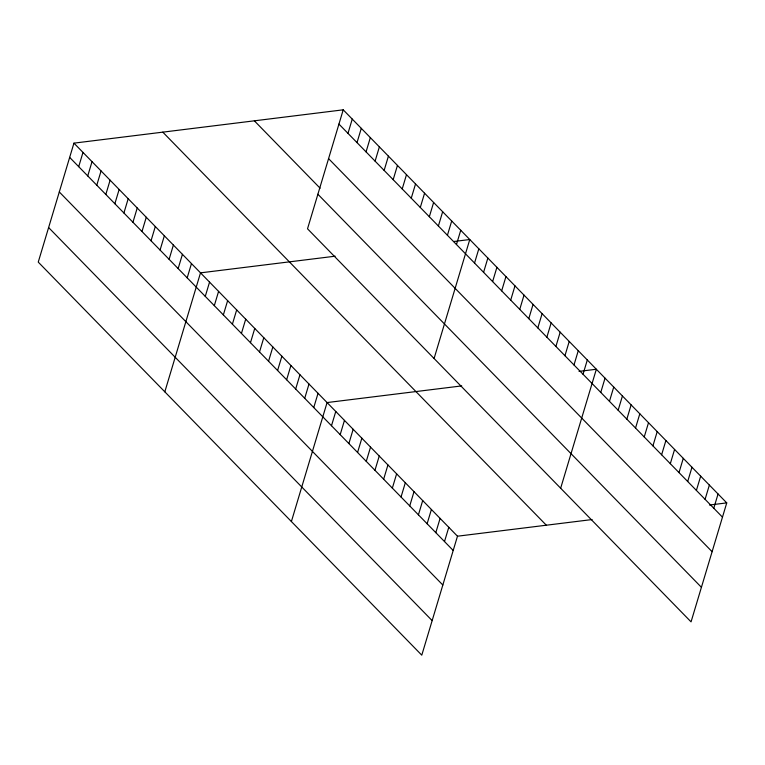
<?xml version="1.0" encoding="UTF-8"?>
<svg xmlns="http://www.w3.org/2000/svg" width="765" height="765" viewBox="0 0 765 765"><rect width="100%" height="100%" fill="white"/><g stroke="black" fill="none" stroke-linecap="round" stroke-linejoin="round"><path stroke-width="1.15" d="M73.947 143.141L38.25 262.108L421.783 655.175L457.48 536.208L73.947 143.141L343.217 109.825L726.75 502.892L691.053 621.859L307.52 228.792L343.217 109.825M78.709 166.665L82.983 152.407M87.746 175.931L92.02 161.673M96.782 185.197L101.066 170.939M105.828 194.463L110.103 180.196M114.865 203.729L119.149 189.462M123.911 212.995L128.185 198.728M132.947 222.261L137.222 207.994M141.984 231.518L146.268 217.26M151.03 240.784L155.305 226.526M160.067 250.05L164.351 235.792M169.113 259.316L173.387 245.058M178.149 268.582L182.424 254.324M187.186 277.848L191.47 263.59M164.819 391.823L200.507 272.856L335.147 256.199M205.269 296.38L209.553 282.122M214.315 305.646L218.589 291.379M223.351 314.912L227.635 300.645M232.397 324.178L236.672 309.911M241.434 333.444L245.708 319.177M250.471 342.701L254.755 328.443M259.517 351.967L263.791 337.709M268.553 361.233L272.837 346.975M347.979 133.349L352.254 119.082M277.599 370.499L281.874 356.241M357.016 142.615L361.29 128.348M286.636 379.765L290.91 365.507M366.053 151.881L370.337 137.614M295.673 389.031L299.957 374.774M375.099 161.138L379.373 146.88M304.719 398.297L308.993 384.04M384.135 170.404L388.419 156.146M313.755 407.563L318.039 393.306M393.181 179.67L397.456 165.412M291.389 521.539L327.076 402.562L461.716 385.904M402.218 188.936L406.492 174.678M331.494 425.742L335.768 411.474M340.186 434.644L344.46 420.387M411.254 198.202L415.538 183.944M348.878 443.557L353.153 429.299M420.301 207.468L424.575 193.21M357.571 452.469L361.855 438.202M429.337 216.734L433.621 202.476M366.263 461.372L370.547 447.114M438.383 226L442.658 211.742M374.955 470.284L379.239 456.026M447.42 235.266L451.704 221.009M383.657 479.196L387.932 464.938M456.466 244.532L460.74 230.265M392.349 488.108L396.624 473.841M434.09 358.498L469.777 239.531L453.626 241.53M401.042 497.011L405.316 482.753M474.539 263.064L478.823 248.797M409.734 505.923L414.008 491.666M483.585 272.33L487.86 258.063M418.426 514.835L422.701 500.568M492.622 281.587L496.906 267.329M427.119 523.748L431.403 509.48M501.668 290.853L505.942 276.595M435.811 532.65L440.095 518.393M510.704 300.119L514.979 285.861M444.503 541.563L448.787 527.305M519.741 309.385L524.025 295.127M528.787 318.651L533.062 304.394M537.824 327.917L542.108 313.66M546.87 337.183L551.144 322.926M555.906 346.449L560.181 332.192M564.943 355.715L569.227 341.448M573.989 364.982L578.264 350.714M583.026 374.248L587.31 359.98M560.659 488.213L596.346 369.246L579.038 371.388M600.764 392.416L605.038 378.159M609.456 401.329L613.731 387.071M618.149 410.241L622.433 395.974M626.841 419.144L631.125 404.886M635.533 428.056L639.817 413.798M644.226 436.968L648.51 422.71M652.928 445.88L657.202 431.613M661.62 454.783L665.894 440.525M670.312 463.695L674.587 449.438M679.004 472.607L683.279 458.35M687.697 481.52L691.981 467.252M696.389 490.422L700.673 476.165M705.081 499.335L709.365 485.077M713.774 508.247L718.058 493.98M457.48 536.208L592.11 519.55M709.442 505.034L726.75 502.892M338.933 124.083L722.476 517.15M328.568 158.632L712.11 551.708M254.353 120.813L320.105 188.2M317.886 194.234L701.428 587.31M162.802 132.144L546.334 525.22M69.663 157.399L453.205 550.475M59.297 191.958L442.83 585.024M48.616 227.549L432.158 620.625"/></g></svg>
